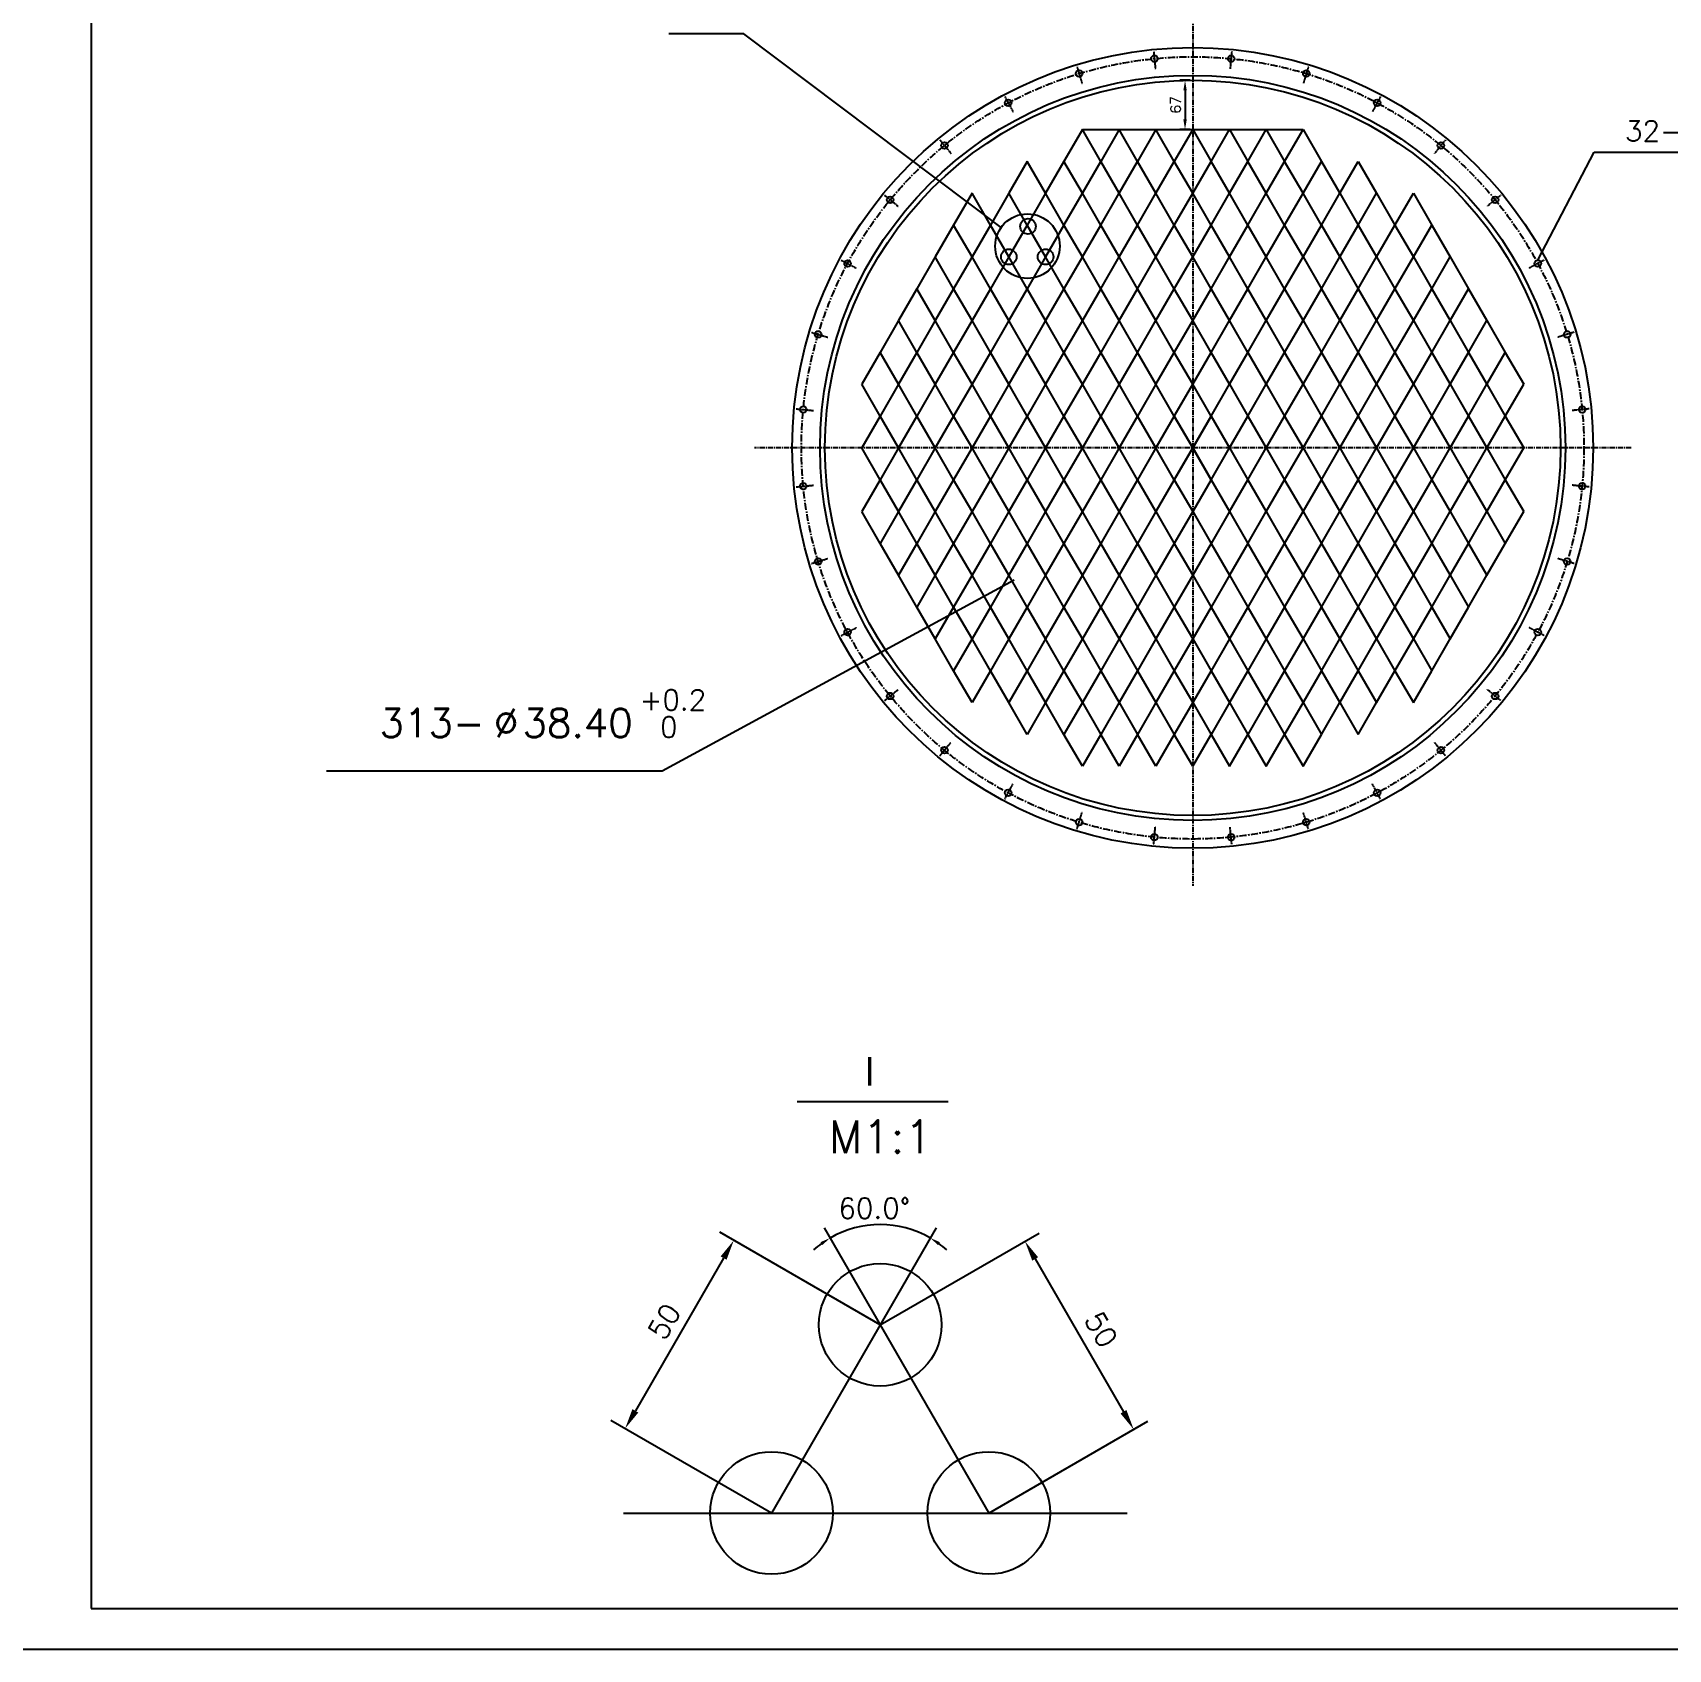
# Model space of a CAD drawing. Header units: millimetres. Extents: x 4178 to 18518, y 3515 to 11925.
# Drawn here: x 10474 to 14477, y 3515 to 7472 of the extents above; entities that cross this region are included whole.
import ezdxf

# ---------------------------------------------------------------- set-up
doc = ezdxf.new("R2010")
doc.units = ezdxf.units.MM
doc.linetypes.add('CENTER', pattern=[2, 1.25, -0.25, 0.25, -0.25])
for name, color, linetype in [('1轮廓实线层', 1, 'Continuous'), ('3中心线层', 3, 'CENTER'), ('6文字层', 2, 'Continuous'), ('7标注层', 4, 'Continuous'), ('8符号标注层', 2, 'Continuous'), ('中心线', 3, 'CENTER'), ('图框层', 1, 'Continuous'), ('粗实线', 1, 'Continuous')]:
    doc.layers.add(name, color=color, linetype=linetype)
doc.styles.add('PC_TEXTSTYLE', font='txt.shx', dxfattribs={"bigfont": 'hzfs.shx'})
doc.styles.get("Standard").update_dxf_attribs({"font": 'txt', "bigfont": 'gbcbig.shx'})

msp = doc.modelspace()

# ---------------------------------------------------------------- linework, layer by layer
for p, q in [((13306.7, 7355.8, 0), (13281.7, 7355.8, 0)), ((13294.2, 7330.8, 0), (13294.2, 7260.3, 0)), ((13042.9, 7235.3, 0), (12997.9, 7157.3, 0)), ((13087.9, 7157.3, 0), (13042.9, 7235.3, 0)), ((13042.9, 7235.3, 0), (13582.9, 7235.3, 0)), ((13132.9, 7235.3, 0), (13087.9, 7157.3, 0)), ((13177.9, 7157.3, 0), (13132.9, 7235.3, 0)), ((13222.9, 7235.3, 0), (13177.9, 7157.3, 0)), ((13267.9, 7157.3, 0), (13222.9, 7235.3, 0)), ((13312.9, 7235.3, 0), (13267.9, 7157.3, 0)), ((13306.7, 7235.3, 0), (13281.7, 7235.3, 0)), ((13312.9, 7235.3, 0), (13357.9, 7157.3, 0)), ((13357.9, 7157.3, 0), (13402.9, 7235.3, 0)), ((13402.9, 7235.3, 0), (13447.9, 7157.3, 0)), ((13447.9, 7157.3, 0), (13492.9, 7235.3, 0)), ((13492.9, 7235.3, 0), (13537.9, 7157.3, 0)), ((13537.9, 7157.3, 0), (13582.9, 7235.3, 0)), ((13582.9, 7235.3, 0), (13627.9, 7157.3, 0)), ((12907.9, 7157.3, 0), (12862.9, 7079.4, 0)), ((12952.9, 7079.4, 0), (12907.9, 7157.3, 0)), ((12997.9, 7157.3, 0), (12952.9, 7079.4, 0)), ((13042.9, 7079.4, 0), (12997.9, 7157.3, 0)), ((13042.9, 7079.4, 0), (13087.9, 7157.3, 0)), ((13132.9, 7079.4, 0), (13087.9, 7157.3, 0)), ((13132.9, 7079.4, 0), (13177.9, 7157.3, 0)), ((13222.9, 7079.4, 0), (13177.9, 7157.3, 0)), ((13222.9, 7079.4, 0), (13267.9, 7157.3, 0)), ((13312.9, 7079.4, 0), (13267.9, 7157.3, 0)), ((13312.9, 7079.4, 0), (13357.9, 7157.3, 0)), ((13402.9, 7079.4, 0), (13357.9, 7157.3, 0)), ((13402.9, 7079.4, 0), (13447.9, 7157.3, 0)), ((13492.9, 7079.4, 0), (13447.9, 7157.3, 0)), ((13492.9, 7079.4, 0), (13537.9, 7157.3, 0)), ((13582.9, 7079.4, 0), (13537.9, 7157.3, 0)), ((13582.9, 7079.4, 0), (13627.9, 7157.3, 0)), ((13627.9, 7157.3, 0), (13672.9, 7079.4, 0)), ((13672.9, 7079.4, 0), (13717.9, 7157.3, 0)), ((13717.9, 7157.3, 0), (13762.9, 7079.4, 0)), ((12772.9, 7079.4, 0), (12727.9, 7001.4, 0)), ((12817.9, 7001.4, 0), (12772.9, 7079.4, 0)), ((12862.9, 7079.4, 0), (12817.9, 7001.4, 0)), ((12907.9, 7001.4, 0), (12862.9, 7079.4, 0)), ((12952.9, 7079.4, 0), (12907.9, 7001.4, 0)), ((12997.9, 7001.4, 0), (12952.9, 7079.4, 0)), ((12997.9, 7001.4, 0), (13042.9, 7079.4, 0)), ((13087.9, 7001.4, 0), (13042.9, 7079.4, 0)), ((13087.9, 7001.4, 0), (13132.9, 7079.4, 0)), ((13177.9, 7001.4, 0), (13132.9, 7079.4, 0)), ((13177.9, 7001.4, 0), (13222.9, 7079.4, 0)), ((13267.9, 7001.4, 0), (13222.9, 7079.4, 0)), ((13267.9, 7001.4, 0), (13312.9, 7079.4, 0)), ((13357.9, 7001.4, 0), (13312.9, 7079.4, 0)), ((13357.9, 7001.4, 0), (13402.9, 7079.4, 0)), ((13447.9, 7001.4, 0), (13402.9, 7079.4, 0)), ((13447.9, 7001.4, 0), (13492.9, 7079.4, 0)), ((13537.9, 7001.4, 0), (13492.9, 7079.4, 0)), ((13537.9, 7001.4, 0), (13582.9, 7079.4, 0)), ((13627.9, 7001.4, 0), (13582.9, 7079.4, 0)), ((13627.9, 7001.4, 0), (13672.9, 7079.4, 0)), ((13672.9, 7079.4, 0), (13717.9, 7001.4, 0)), ((13717.9, 7001.4, 0), (13762.9, 7079.4, 0)), ((13762.9, 7079.4, 0), (13807.9, 7001.4, 0)), ((13807.9, 7001.4, 0), (13852.9, 7079.4, 0)), ((13852.9, 7079.4, 0), (13897.9, 7001.4, 0)), ((12727.9, 7001.4, 0), (12682.9, 6923.5, 0)), ((12772.9, 6923.5, 0), (12727.9, 7001.4, 0)), ((12817.9, 7001.4, 0), (12772.9, 6923.5, 0)), ((12862.9, 6923.5, 0), (12817.9, 7001.4, 0)), ((12907.9, 7001.4, 0), (12862.9, 6923.5, 0)), ((12952.9, 6923.5, 0), (12907.9, 7001.4, 0)), ((12997.9, 7001.4, 0), (12952.9, 6923.5, 0)), ((13042.9, 6923.5, 0), (12997.9, 7001.4, 0)), ((13042.9, 6923.5, 0), (13087.9, 7001.4, 0)), ((13132.9, 6923.5, 0), (13087.9, 7001.4, 0)), ((13132.9, 6923.5, 0), (13177.9, 7001.4, 0)), ((13222.9, 6923.5, 0), (13177.9, 7001.4, 0)), ((13222.9, 6923.5, 0), (13267.9, 7001.4, 0)), ((13312.9, 6923.5, 0), (13267.9, 7001.4, 0)), ((13312.9, 6923.5, 0), (13357.9, 7001.4, 0)), ((13402.9, 6923.5, 0), (13357.9, 7001.4, 0)), ((13402.9, 6923.5, 0), (13447.9, 7001.4, 0)), ((13492.9, 6923.5, 0), (13447.9, 7001.4, 0)), ((13492.9, 6923.5, 0), (13537.9, 7001.4, 0)), ((13582.9, 6923.5, 0), (13537.9, 7001.4, 0)), ((13582.9, 6923.5, 0), (13627.9, 7001.4, 0)), ((13627.9, 7001.4, 0), (13672.9, 6923.5, 0)), ((13672.9, 6923.5, 0), (13717.9, 7001.4, 0)), ((13717.9, 7001.4, 0), (13762.9, 6923.5, 0)), ((13762.9, 6923.5, 0), (13807.9, 7001.4, 0)), ((13807.9, 7001.4, 0), (13852.9, 6923.5, 0)), ((13852.9, 6923.5, 0), (13897.9, 7001.4, 0)), ((13897.9, 7001.4, 0), (13942.9, 6923.5, 0)), ((12682.9, 6923.5, 0), (12637.9, 6845.6, 0)), ((12727.9, 6845.6, 0), (12682.9, 6923.5, 0)), ((12772.9, 6923.5, 0), (12727.9, 6845.6, 0)), ((12817.9, 6845.6, 0), (12772.9, 6923.5, 0)), ((12862.9, 6923.5, 0), (12817.9, 6845.6, 0)), ((12907.9, 6845.6, 0), (12862.9, 6923.5, 0)), ((12952.9, 6923.5, 0), (12907.9, 6845.6, 0)), ((12997.9, 6845.6, 0), (12952.9, 6923.5, 0)), ((13042.9, 6923.5, 0), (12997.9, 6845.6, 0)), ((13087.9, 6845.6, 0), (13042.9, 6923.5, 0)), ((13087.9, 6845.6, 0), (13132.9, 6923.5, 0)), ((13177.9, 6845.6, 0), (13132.9, 6923.5, 0)), ((13177.9, 6845.6, 0), (13222.9, 6923.5, 0)), ((13267.9, 6845.6, 0), (13222.9, 6923.5, 0)), ((13267.9, 6845.6, 0), (13312.9, 6923.5, 0)), ((13357.9, 6845.6, 0), (13312.9, 6923.5, 0)), ((13357.9, 6845.6, 0), (13402.9, 6923.5, 0)), ((13447.9, 6845.6, 0), (13402.9, 6923.5, 0)), ((13447.9, 6845.6, 0), (13492.9, 6923.5, 0)), ((13537.9, 6845.6, 0), (13492.9, 6923.5, 0)), ((13537.9, 6845.6, 0), (13582.9, 6923.5, 0)), ((13582.9, 6923.5, 0), (13627.9, 6845.6, 0)), ((13627.9, 6845.6, 0), (13672.9, 6923.5, 0)), ((13672.9, 6923.5, 0), (13717.9, 6845.6, 0)), ((13717.9, 6845.6, 0), (13762.9, 6923.5, 0)), ((13762.9, 6923.5, 0), (13807.9, 6845.6, 0)), ((13807.9, 6845.6, 0), (13852.9, 6923.5, 0)), ((13852.9, 6923.5, 0), (13897.9, 6845.6, 0)), ((13897.9, 6845.6, 0), (13942.9, 6923.5, 0)), ((13942.9, 6923.5, 0), (13987.9, 6845.6, 0)), ((12637.9, 6845.6, 0), (12592.9, 6767.6, 0)), ((12682.9, 6767.6, 0), (12637.9, 6845.6, 0)), ((12727.9, 6845.6, 0), (12682.9, 6767.6, 0)), ((12772.9, 6767.6, 0), (12727.9, 6845.6, 0)), ((12817.9, 6845.6, 0), (12772.9, 6767.6, 0)), ((12862.9, 6767.6, 0), (12817.9, 6845.6, 0)), ((12907.9, 6845.6, 0), (12862.9, 6767.6, 0)), ((12952.9, 6767.6, 0), (12907.9, 6845.6, 0)), ((12997.9, 6845.6, 0), (12952.9, 6767.6, 0)), ((13042.9, 6767.6, 0), (12997.9, 6845.6, 0)), ((13087.9, 6845.6, 0), (13042.9, 6767.6, 0)), ((13132.9, 6767.6, 0), (13087.9, 6845.6, 0)), ((13132.9, 6767.6, 0), (13177.9, 6845.6, 0)), ((13222.9, 6767.6, 0), (13177.9, 6845.6, 0)), ((13222.9, 6767.6, 0), (13267.9, 6845.6, 0)), ((13312.9, 6767.6, 0), (13267.9, 6845.6, 0)), ((13312.9, 6767.6, 0), (13357.9, 6845.6, 0)), ((13402.9, 6767.6, 0), (13357.9, 6845.6, 0)), ((13402.9, 6767.6, 0), (13447.9, 6845.6, 0)), ((13492.9, 6767.6, 0), (13447.9, 6845.6, 0)), ((13492.9, 6767.6, 0), (13537.9, 6845.6, 0)), ((13537.9, 6845.6, 0), (13582.9, 6767.6, 0)), ((13582.9, 6767.6, 0), (13627.9, 6845.6, 0)), ((13627.9, 6845.6, 0), (13672.9, 6767.6, 0)), ((13672.9, 6767.6, 0), (13717.9, 6845.6, 0)), ((13717.9, 6845.6, 0), (13762.9, 6767.6, 0)), ((13762.9, 6767.6, 0), (13807.9, 6845.6, 0)), ((13807.9, 6845.6, 0), (13852.9, 6767.6, 0)), ((13852.9, 6767.6, 0), (13897.9, 6845.6, 0)), ((13897.9, 6845.6, 0), (13942.9, 6767.6, 0)), ((13942.9, 6767.6, 0), (13987.9, 6845.6, 0)), ((13987.9, 6845.6, 0), (14032.9, 6767.6, 0)), ((12592.9, 6767.6, 0), (12547.9, 6689.7, 0)), ((12637.9, 6689.7, 0), (12592.9, 6767.6, 0)), ((12682.9, 6767.6, 0), (12637.9, 6689.7, 0)), ((12727.9, 6689.7, 0), (12682.9, 6767.6, 0)), ((12772.9, 6767.6, 0), (12727.9, 6689.7, 0)), ((12817.9, 6689.7, 0), (12772.9, 6767.6, 0)), ((12862.9, 6767.6, 0), (12817.9, 6689.7, 0)), ((12907.9, 6689.7, 0), (12862.9, 6767.6, 0)), ((12952.9, 6767.6, 0), (12907.9, 6689.7, 0)), ((12997.9, 6689.7, 0), (12952.9, 6767.6, 0)), ((13042.9, 6767.6, 0), (12997.9, 6689.7, 0)), ((13087.9, 6689.7, 0), (13042.9, 6767.6, 0)), ((13132.9, 6767.6, 0), (13087.9, 6689.7, 0)), ((13177.9, 6689.7, 0), (13132.9, 6767.6, 0)), ((13177.9, 6689.7, 0), (13222.9, 6767.6, 0)), ((13267.9, 6689.7, 0), (13222.9, 6767.6, 0)), ((13267.9, 6689.7, 0), (13312.9, 6767.6, 0)), ((13357.9, 6689.7, 0), (13312.9, 6767.6, 0)), ((13357.9, 6689.7, 0), (13402.9, 6767.6, 0)), ((13447.9, 6689.7, 0), (13402.9, 6767.6, 0)), ((13447.9, 6689.7, 0), (13492.9, 6767.6, 0)), ((13492.9, 6767.6, 0), (13537.9, 6689.7, 0)), ((13537.9, 6689.7, 0), (13582.9, 6767.6, 0)), ((13582.9, 6767.6, 0), (13627.9, 6689.7, 0)), ((13627.9, 6689.7, 0), (13672.9, 6767.6, 0)), ((13672.9, 6767.6, 0), (13717.9, 6689.7, 0)), ((13717.9, 6689.7, 0), (13762.9, 6767.6, 0)), ((13762.9, 6767.6, 0), (13807.9, 6689.7, 0)), ((13807.9, 6689.7, 0), (13852.9, 6767.6, 0)), ((13852.9, 6767.6, 0), (13897.9, 6689.7, 0)), ((13897.9, 6689.7, 0), (13942.9, 6767.6, 0)), ((13942.9, 6767.6, 0), (13987.9, 6689.7, 0)), ((13987.9, 6689.7, 0), (14032.9, 6767.6, 0)), ((14032.9, 6767.6, 0), (14077.9, 6689.7, 0)), ((12547.9, 6689.7, 0), (12502.9, 6611.7, 0)), ((12592.9, 6611.7, 0), (12547.9, 6689.7, 0)), ((12637.9, 6689.7, 0), (12592.9, 6611.7, 0)), ((12682.9, 6611.7, 0), (12637.9, 6689.7, 0)), ((12727.9, 6689.7, 0), (12682.9, 6611.7, 0)), ((12772.9, 6611.7, 0), (12727.9, 6689.7, 0)), ((12817.9, 6689.7, 0), (12772.9, 6611.7, 0)), ((12862.9, 6611.7, 0), (12817.9, 6689.7, 0)), ((12907.9, 6689.7, 0), (12862.9, 6611.7, 0)), ((12952.9, 6611.7, 0), (12907.9, 6689.7, 0)), ((12997.9, 6689.7, 0), (12952.9, 6611.7, 0)), ((13042.9, 6611.7, 0), (12997.9, 6689.7, 0)), ((13087.9, 6689.7, 0), (13042.9, 6611.7, 0)), ((13132.9, 6611.7, 0), (13087.9, 6689.7, 0)), ((13177.9, 6689.7, 0), (13132.9, 6611.7, 0)), ((13222.9, 6611.7, 0), (13177.9, 6689.7, 0)), ((13222.9, 6611.7, 0), (13267.9, 6689.7, 0)), ((13312.9, 6611.7, 0), (13267.9, 6689.7, 0)), ((13312.9, 6611.7, 0), (13357.9, 6689.7, 0)), ((13402.9, 6611.7, 0), (13357.9, 6689.7, 0)), ((13402.9, 6611.7, 0), (13447.9, 6689.7, 0)), ((13447.9, 6689.7, 0), (13492.9, 6611.7, 0)), ((13492.9, 6611.7, 0), (13537.9, 6689.7, 0)), ((13537.9, 6689.7, 0), (13582.9, 6611.7, 0)), ((13582.9, 6611.7, 0), (13627.9, 6689.7, 0)), ((13627.9, 6689.7, 0), (13672.9, 6611.7, 0)), ((13672.9, 6611.7, 0), (13717.9, 6689.7, 0)), ((13717.9, 6689.7, 0), (13762.9, 6611.7, 0)), ((13762.9, 6611.7, 0), (13807.9, 6689.7, 0)), ((13807.9, 6689.7, 0), (13852.9, 6611.7, 0)), ((13852.9, 6611.7, 0), (13897.9, 6689.7, 0)), ((13897.9, 6689.7, 0), (13942.9, 6611.7, 0)), ((13942.9, 6611.7, 0), (13987.9, 6689.7, 0)), ((13987.9, 6689.7, 0), (14032.9, 6611.7, 0)), ((14032.9, 6611.7, 0), (14077.9, 6689.7, 0)), ((14077.9, 6689.7, 0), (14122.9, 6611.7, 0)), ((12547.9, 6533.8, 0), (12502.9, 6611.7, 0)), ((12592.9, 6611.7, 0), (12547.9, 6533.8, 0)), ((12637.9, 6533.8, 0), (12592.9, 6611.7, 0)), ((12682.9, 6611.7, 0), (12637.9, 6533.8, 0)), ((12727.9, 6533.8, 0), (12682.9, 6611.7, 0)), ((12772.9, 6611.7, 0), (12727.9, 6533.8, 0)), ((12817.9, 6533.8, 0), (12772.9, 6611.7, 0)), ((12862.9, 6611.7, 0), (12817.9, 6533.8, 0)), ((12907.9, 6533.8, 0), (12862.9, 6611.7, 0)), ((12952.9, 6611.7, 0), (12907.9, 6533.8, 0)), ((12997.9, 6533.8, 0), (12952.9, 6611.7, 0)), ((13042.9, 6611.7, 0), (12997.9, 6533.8, 0)), ((13087.9, 6533.8, 0), (13042.9, 6611.7, 0)), ((13132.9, 6611.7, 0), (13087.9, 6533.8, 0)), ((13177.9, 6533.8, 0), (13132.9, 6611.7, 0)), ((13222.9, 6611.7, 0), (13177.9, 6533.8, 0)), ((13267.9, 6533.8, 0), (13222.9, 6611.7, 0)), ((13267.9, 6533.8, 0), (13312.9, 6611.7, 0)), ((13357.9, 6533.8, 0), (13312.9, 6611.7, 0)), ((13357.9, 6533.8, 0), (13402.9, 6611.7, 0)), ((13402.9, 6611.7, 0), (13447.9, 6533.8, 0)), ((13447.9, 6533.8, 0), (13492.9, 6611.7, 0)), ((13492.9, 6611.7, 0), (13537.9, 6533.8, 0)), ((13537.9, 6533.8, 0), (13582.9, 6611.7, 0)), ((13582.9, 6611.7, 0), (13627.9, 6533.8, 0)), ((13627.9, 6533.8, 0), (13672.9, 6611.7, 0)), ((13672.9, 6611.7, 0), (13717.9, 6533.8, 0)), ((13717.9, 6533.8, 0), (13762.9, 6611.7, 0)), ((13762.9, 6611.7, 0), (13807.9, 6533.8, 0)), ((13807.9, 6533.8, 0), (13852.9, 6611.7, 0)), ((13852.9, 6611.7, 0), (13897.9, 6533.8, 0)), ((13897.9, 6533.8, 0), (13942.9, 6611.7, 0)), ((13942.9, 6611.7, 0), (13987.9, 6533.8, 0)), ((13987.9, 6533.8, 0), (14032.9, 6611.7, 0)), ((14032.9, 6611.7, 0), (14077.9, 6533.8, 0)), ((14077.9, 6533.8, 0), (14122.9, 6611.7, 0)), ((12547.9, 6533.8, 0), (12502.9, 6455.8, 0)), ((12592.9, 6455.8, 0), (12547.9, 6533.8, 0)), ((12637.9, 6533.8, 0), (12592.9, 6455.8, 0)), ((12682.9, 6455.8, 0), (12637.9, 6533.8, 0)), ((12727.9, 6533.8, 0), (12682.9, 6455.8, 0)), ((12772.9, 6455.8, 0), (12727.9, 6533.8, 0)), ((12817.9, 6533.8, 0), (12772.9, 6455.8, 0)), ((12862.9, 6455.8, 0), (12817.9, 6533.8, 0)), ((12907.9, 6533.8, 0), (12862.9, 6455.8, 0)), ((12952.9, 6455.8, 0), (12907.9, 6533.8, 0)), ((12997.9, 6533.8, 0), (12952.9, 6455.8, 0)), ((13042.9, 6455.8, 0), (12997.9, 6533.8, 0)), ((13087.9, 6533.8, 0), (13042.9, 6455.8, 0)), ((13132.9, 6455.8, 0), (13087.9, 6533.8, 0)), ((13177.9, 6533.8, 0), (13132.9, 6455.8, 0)), ((13222.9, 6455.8, 0), (13177.9, 6533.8, 0)), ((13267.9, 6533.8, 0), (13222.9, 6455.8, 0)), ((13312.9, 6455.8, 0), (13267.9, 6533.8, 0)), ((13267.9, 6533.8, 0), (13312.9, 6455.8, 0)), ((13312.9, 6455.8, 0), (13267.9, 6533.8, 0)), ((13312.9, 6455.8, 0), (13357.9, 6533.8, 0)), ((13357.9, 6533.8, 0), (13312.9, 6455.8, 0)), ((13312.9, 6455.8, 0), (13357.9, 6533.8, 0)), ((13357.9, 6533.8, 0), (13402.9, 6455.8, 0)), ((13402.9, 6455.8, 0), (13447.9, 6533.8, 0)), ((13447.9, 6533.8, 0), (13492.9, 6455.8, 0)), ((13492.9, 6455.8, 0), (13537.9, 6533.8, 0)), ((13537.9, 6533.8, 0), (13582.9, 6455.8, 0)), ((13582.9, 6455.8, 0), (13627.9, 6533.8, 0)), ((13627.9, 6533.8, 0), (13672.9, 6455.8, 0)), ((13672.9, 6455.8, 0), (13717.9, 6533.8, 0)), ((13717.9, 6533.8, 0), (13762.9, 6455.8, 0)), ((13762.9, 6455.8, 0), (13807.9, 6533.8, 0)), ((13807.9, 6533.8, 0), (13852.9, 6455.8, 0)), ((13852.9, 6455.8, 0), (13897.9, 6533.8, 0)), ((13897.9, 6533.8, 0), (13942.9, 6455.8, 0)), ((13942.9, 6455.8, 0), (13987.9, 6533.8, 0)), ((13987.9, 6533.8, 0), (14032.9, 6455.8, 0)), ((14032.9, 6455.8, 0), (14077.9, 6533.8, 0)), ((14077.9, 6533.8, 0), (14122.9, 6455.8, 0)), ((12547.9, 6377.9, 0), (12502.9, 6455.8, 0)), ((12592.9, 6455.8, 0), (12547.9, 6377.9, 0)), ((12637.9, 6377.9, 0), (12592.9, 6455.8, 0)), ((12682.9, 6455.8, 0), (12637.9, 6377.9, 0)), ((12727.9, 6377.9, 0), (12682.9, 6455.8, 0)), ((12772.9, 6455.8, 0), (12727.9, 6377.9, 0)), ((12817.9, 6377.9, 0), (12772.9, 6455.8, 0)), ((12862.9, 6455.8, 0), (12817.9, 6377.9, 0)), ((12907.9, 6377.9, 0), (12862.9, 6455.8, 0)), ((12952.9, 6455.8, 0), (12907.9, 6377.9, 0)), ((12997.9, 6377.9, 0), (12952.9, 6455.8, 0)), ((13042.9, 6455.8, 0), (12997.9, 6377.9, 0)), ((13087.9, 6377.9, 0), (13042.9, 6455.8, 0)), ((13132.9, 6455.8, 0), (13087.9, 6377.9, 0)), ((13177.9, 6377.9, 0), (13132.9, 6455.8, 0)), ((13222.9, 6455.8, 0), (13177.9, 6377.9, 0)), ((13267.9, 6377.9, 0), (13222.9, 6455.8, 0)), ((13312.9, 6455.8, 0), (13267.9, 6377.9, 0)), ((13267.9, 6377.9, 0), (13312.9, 6455.8, 0)), ((13312.9, 6455.8, 0), (13267.9, 6377.9, 0)), ((13312.9, 6455.8, 0), (13357.9, 6377.9, 0)), ((13357.9, 6377.9, 0), (13312.9, 6455.8, 0)), ((13312.9, 6455.8, 0), (13357.9, 6377.9, 0)), ((13357.9, 6377.9, 0), (13402.9, 6455.8, 0)), ((13402.9, 6455.8, 0), (13447.9, 6377.9, 0)), ((13447.9, 6377.9, 0), (13492.9, 6455.8, 0)), ((13492.9, 6455.8, 0), (13537.9, 6377.9, 0)), ((13537.9, 6377.9, 0), (13582.9, 6455.8, 0)), ((13582.9, 6455.8, 0), (13627.9, 6377.9, 0)), ((13627.9, 6377.9, 0), (13672.9, 6455.8, 0)), ((13672.9, 6455.8, 0), (13717.9, 6377.9, 0)), ((13717.9, 6377.9, 0), (13762.9, 6455.8, 0)), ((13762.9, 6455.8, 0), (13807.9, 6377.9, 0)), ((13807.9, 6377.9, 0), (13852.9, 6455.8, 0)), ((13852.9, 6455.8, 0), (13897.9, 6377.9, 0)), ((13897.9, 6377.9, 0), (13942.9, 6455.8, 0)), ((13942.9, 6455.8, 0), (13987.9, 6377.9, 0)), ((13987.9, 6377.9, 0), (14032.9, 6455.8, 0)), ((14032.9, 6455.8, 0), (14077.9, 6377.9, 0)), ((14077.9, 6377.9, 0), (14122.9, 6455.8, 0)), ((12547.9, 6377.9, 0), (12502.9, 6300, 0)), ((12592.9, 6300, 0), (12547.9, 6377.9, 0)), ((12637.9, 6377.9, 0), (12592.9, 6300, 0)), ((12682.9, 6300, 0), (12637.9, 6377.9, 0)), ((12727.9, 6377.9, 0), (12682.9, 6300, 0)), ((12772.9, 6300, 0), (12727.9, 6377.9, 0)), ((12817.9, 6377.9, 0), (12772.9, 6300, 0)), ((12862.9, 6300, 0), (12817.9, 6377.9, 0)), ((12907.9, 6377.9, 0), (12862.9, 6300, 0)), ((12952.9, 6300, 0), (12907.9, 6377.9, 0)), ((12997.9, 6377.9, 0), (12952.9, 6300, 0)), ((13042.9, 6300, 0), (12997.9, 6377.9, 0)), ((13087.9, 6377.9, 0), (13042.9, 6300, 0)), ((13132.9, 6300, 0), (13087.9, 6377.9, 0)), ((13177.9, 6377.9, 0), (13132.9, 6300, 0)), ((13222.9, 6300, 0), (13177.9, 6377.9, 0)), ((13267.9, 6377.9, 0), (13222.9, 6300, 0)), ((13267.9, 6377.9, 0), (13312.9, 6300, 0)), ((13357.9, 6377.9, 0), (13312.9, 6300, 0)), ((13357.9, 6377.9, 0), (13402.9, 6300, 0)), ((13402.9, 6300, 0), (13447.9, 6377.9, 0)), ((13447.9, 6377.9, 0), (13492.9, 6300, 0)), ((13492.9, 6300, 0), (13537.9, 6377.9, 0)), ((13537.9, 6377.9, 0), (13582.9, 6300, 0)), ((13582.9, 6300, 0), (13627.9, 6377.9, 0)), ((13627.9, 6377.9, 0), (13672.9, 6300, 0)), ((13672.9, 6300, 0), (13717.9, 6377.9, 0)), ((13717.9, 6377.9, 0), (13762.9, 6300, 0)), ((13762.9, 6300, 0), (13807.9, 6377.9, 0)), ((13807.9, 6377.9, 0), (13852.9, 6300, 0)), ((13852.9, 6300, 0), (13897.9, 6377.9, 0)), ((13897.9, 6377.9, 0), (13942.9, 6300, 0)), ((13942.9, 6300, 0), (13987.9, 6377.9, 0)), ((13987.9, 6377.9, 0), (14032.9, 6300, 0)), ((14032.9, 6300, 0), (14077.9, 6377.9, 0)), ((14077.9, 6377.9, 0), (14122.9, 6300, 0)), ((12547.9, 6222, 0), (12502.9, 6300, 0)), ((12592.9, 6300, 0), (12547.9, 6222, 0)), ((12637.9, 6222, 0), (12592.9, 6300, 0)), ((12682.9, 6300, 0), (12637.9, 6222, 0)), ((12727.9, 6222, 0), (12682.9, 6300, 0)), ((12772.9, 6300, 0), (12727.9, 6222, 0)), ((12817.9, 6222, 0), (12772.9, 6300, 0)), ((12862.9, 6300, 0), (12817.9, 6222, 0)), ((12907.9, 6222, 0), (12862.9, 6300, 0)), ((12952.9, 6300, 0), (12907.9, 6222, 0)), ((12997.9, 6222, 0), (12952.9, 6300, 0)), ((13042.9, 6300, 0), (12997.9, 6222, 0)), ((13087.9, 6222, 0), (13042.9, 6300, 0)), ((13132.9, 6300, 0), (13087.9, 6222, 0)), ((13177.9, 6222, 0), (13132.9, 6300, 0)), ((13222.9, 6300, 0), (13177.9, 6222, 0)), ((13222.9, 6300, 0), (13267.9, 6222, 0)), ((13312.9, 6300, 0), (13267.9, 6222, 0)), ((13312.9, 6300, 0), (13357.9, 6222, 0)), ((13402.9, 6300, 0), (13357.9, 6222, 0)), ((13402.9, 6300, 0), (13447.9, 6222, 0)), ((13447.9, 6222, 0), (13492.9, 6300, 0)), ((13492.9, 6300, 0), (13537.9, 6222, 0)), ((13537.9, 6222, 0), (13582.9, 6300, 0)), ((13582.9, 6300, 0), (13627.9, 6222, 0)), ((13627.9, 6222, 0), (13672.9, 6300, 0)), ((13672.9, 6300, 0), (13717.9, 6222, 0)), ((13717.9, 6222, 0), (13762.9, 6300, 0)), ((13762.9, 6300, 0), (13807.9, 6222, 0)), ((13807.9, 6222, 0), (13852.9, 6300, 0)), ((13852.9, 6300, 0), (13897.9, 6222, 0)), ((13897.9, 6222, 0), (13942.9, 6300, 0)), ((13942.9, 6300, 0), (13987.9, 6222, 0)), ((13987.9, 6222, 0), (14032.9, 6300, 0)), ((14032.9, 6300, 0), (14077.9, 6222, 0)), ((14077.9, 6222, 0), (14122.9, 6300, 0)), ((12592.9, 6144.1, 0), (12547.9, 6222, 0)), ((12637.9, 6222, 0), (12592.9, 6144.1, 0)), ((12682.9, 6144.1, 0), (12637.9, 6222, 0)), ((12727.9, 6222, 0), (12682.9, 6144.1, 0)), ((12772.9, 6144.1, 0), (12727.9, 6222, 0)), ((12817.9, 6222, 0), (12772.9, 6144.1, 0)), ((12862.9, 6144.1, 0), (12817.9, 6222, 0)), ((12907.9, 6222, 0), (12862.9, 6144.1, 0)), ((12952.9, 6144.1, 0), (12907.9, 6222, 0)), ((12997.9, 6222, 0), (12952.9, 6144.1, 0)), ((13042.9, 6144.1, 0), (12997.9, 6222, 0)), ((13087.9, 6222, 0), (13042.9, 6144.1, 0)), ((13132.9, 6144.1, 0), (13087.9, 6222, 0)), ((13177.9, 6222, 0), (13132.9, 6144.1, 0)), ((13177.9, 6222, 0), (13222.9, 6144.1, 0)), ((13267.9, 6222, 0), (13222.9, 6144.1, 0)), ((13267.9, 6222, 0), (13312.9, 6144.1, 0)), ((13357.9, 6222, 0), (13312.9, 6144.1, 0)), ((13357.9, 6222, 0), (13402.9, 6144.1, 0)), ((13447.9, 6222, 0), (13402.9, 6144.1, 0)), ((13447.9, 6222, 0), (13492.9, 6144.1, 0)), ((13492.9, 6144.1, 0), (13537.9, 6222, 0)), ((13537.9, 6222, 0), (13582.9, 6144.1, 0)), ((13582.9, 6144.1, 0), (13627.9, 6222, 0)), ((13627.9, 6222, 0), (13672.9, 6144.1, 0)), ((13672.9, 6144.1, 0), (13717.9, 6222, 0)), ((13717.9, 6222, 0), (13762.9, 6144.1, 0)), ((13762.9, 6144.1, 0), (13807.9, 6222, 0)), ((13807.9, 6222, 0), (13852.9, 6144.1, 0)), ((13852.9, 6144.1, 0), (13897.9, 6222, 0)), ((13897.9, 6222, 0), (13942.9, 6144.1, 0)), ((13942.9, 6144.1, 0), (13987.9, 6222, 0)), ((13987.9, 6222, 0), (14032.9, 6144.1, 0)), ((14032.9, 6144.1, 0), (14077.9, 6222, 0)), ((12637.9, 6066.1, 0), (12592.9, 6144.1, 0)), ((12682.9, 6144.1, 0), (12637.9, 6066.1, 0)), ((12727.9, 6066.1, 0), (12682.9, 6144.1, 0)), ((12772.9, 6144.1, 0), (12727.9, 6066.1, 0)), ((12817.9, 6066.1, 0), (12772.9, 6144.1, 0)), ((12862.9, 6144.1, 0), (12817.9, 6066.1, 0)), ((12907.9, 6066.1, 0), (12862.9, 6144.1, 0)), ((12952.9, 6144.1, 0), (12907.9, 6066.1, 0)), ((12997.9, 6066.1, 0), (12952.9, 6144.1, 0)), ((13042.9, 6144.1, 0), (12997.9, 6066.1, 0)), ((13087.9, 6066.1, 0), (13042.9, 6144.1, 0)), ((13132.9, 6144.1, 0), (13087.9, 6066.1, 0)), ((13132.9, 6144.1, 0), (13177.9, 6066.1, 0)), ((13222.9, 6144.1, 0), (13177.9, 6066.1, 0)), ((13222.9, 6144.1, 0), (13267.9, 6066.1, 0)), ((13312.9, 6144.1, 0), (13267.9, 6066.1, 0)), ((13312.9, 6144.1, 0), (13357.9, 6066.1, 0)), ((13402.9, 6144.1, 0), (13357.9, 6066.1, 0)), ((13402.9, 6144.1, 0), (13447.9, 6066.1, 0)), ((13492.9, 6144.1, 0), (13447.9, 6066.1, 0)), ((13492.9, 6144.1, 0), (13537.9, 6066.1, 0)), ((13537.9, 6066.1, 0), (13582.9, 6144.1, 0)), ((13582.9, 6144.1, 0), (13627.9, 6066.1, 0)), ((13627.9, 6066.1, 0), (13672.9, 6144.1, 0)), ((13672.9, 6144.1, 0), (13717.9, 6066.1, 0)), ((13717.9, 6066.1, 0), (13762.9, 6144.1, 0)), ((13762.9, 6144.1, 0), (13807.9, 6066.1, 0)), ((13807.9, 6066.1, 0), (13852.9, 6144.1, 0)), ((13852.9, 6144.1, 0), (13897.9, 6066.1, 0)), ((13897.9, 6066.1, 0), (13942.9, 6144.1, 0)), ((13942.9, 6144.1, 0), (13987.9, 6066.1, 0)), ((13987.9, 6066.1, 0), (14032.9, 6144.1, 0)), ((12682.9, 5988.2, 0), (12637.9, 6066.1, 0)), ((12727.9, 6066.1, 0), (12682.9, 5988.2, 0)), ((12772.9, 5988.2, 0), (12727.9, 6066.1, 0)), ((12817.9, 6066.1, 0), (12772.9, 5988.2, 0)), ((12862.9, 5988.2, 0), (12817.9, 6066.1, 0)), ((12907.9, 6066.1, 0), (12862.9, 5988.2, 0)), ((12952.9, 5988.2, 0), (12907.9, 6066.1, 0)), ((12997.9, 6066.1, 0), (12952.9, 5988.2, 0)), ((13042.9, 5988.2, 0), (12997.9, 6066.1, 0)), ((13087.9, 6066.1, 0), (13042.9, 5988.2, 0)), ((13087.9, 6066.1, 0), (13132.9, 5988.2, 0)), ((13177.9, 6066.1, 0), (13132.9, 5988.2, 0)), ((13177.9, 6066.1, 0), (13222.9, 5988.2, 0)), ((13267.9, 6066.1, 0), (13222.9, 5988.2, 0)), ((13267.9, 6066.1, 0), (13312.9, 5988.2, 0)), ((13357.9, 6066.1, 0), (13312.9, 5988.2, 0)), ((13357.9, 6066.1, 0), (13402.9, 5988.2, 0)), ((13447.9, 6066.1, 0), (13402.9, 5988.2, 0)), ((13447.9, 6066.1, 0), (13492.9, 5988.2, 0)), ((13537.9, 6066.1, 0), (13492.9, 5988.2, 0)), ((13537.9, 6066.1, 0), (13582.9, 5988.2, 0)), ((13582.9, 5988.2, 0), (13627.9, 6066.1, 0)), ((13627.9, 6066.1, 0), (13672.9, 5988.2, 0)), ((13672.9, 5988.2, 0), (13717.9, 6066.1, 0)), ((13717.9, 6066.1, 0), (13762.9, 5988.2, 0)), ((13762.9, 5988.2, 0), (13807.9, 6066.1, 0)), ((13807.9, 6066.1, 0), (13852.9, 5988.2, 0)), ((13852.9, 5988.2, 0), (13897.9, 6066.1, 0)), ((13897.9, 6066.1, 0), (13942.9, 5988.2, 0)), ((13942.9, 5988.2, 0), (13987.9, 6066.1, 0)), ((12727.9, 5910.3, 0), (12682.9, 5988.2, 0)), ((12772.9, 5988.2, 0), (12727.9, 5910.3, 0)), ((12817.9, 5910.3, 0), (12772.9, 5988.2, 0)), ((12862.9, 5988.2, 0), (12817.9, 5910.3, 0)), ((12907.9, 5910.3, 0), (12862.9, 5988.2, 0)), ((12952.9, 5988.2, 0), (12907.9, 5910.3, 0)), ((12997.9, 5910.3, 0), (12952.9, 5988.2, 0)), ((13042.9, 5988.2, 0), (12997.9, 5910.3, 0)), ((13042.9, 5988.2, 0), (13087.9, 5910.3, 0)), ((13132.9, 5988.2, 0), (13087.9, 5910.3, 0)), ((13132.9, 5988.2, 0), (13177.9, 5910.3, 0)), ((13222.9, 5988.2, 0), (13177.9, 5910.3, 0)), ((13222.9, 5988.2, 0), (13267.9, 5910.3, 0)), ((13312.9, 5988.2, 0), (13267.9, 5910.3, 0)), ((13312.9, 5988.2, 0), (13357.9, 5910.3, 0)), ((13402.9, 5988.2, 0), (13357.9, 5910.3, 0)), ((13402.9, 5988.2, 0), (13447.9, 5910.3, 0)), ((13492.9, 5988.2, 0), (13447.9, 5910.3, 0)), ((13492.9, 5988.2, 0), (13537.9, 5910.3, 0)), ((13582.9, 5988.2, 0), (13537.9, 5910.3, 0)), ((13582.9, 5988.2, 0), (13627.9, 5910.3, 0)), ((13627.9, 5910.3, 0), (13672.9, 5988.2, 0)), ((13672.9, 5988.2, 0), (13717.9, 5910.3, 0)), ((13717.9, 5910.3, 0), (13762.9, 5988.2, 0)), ((13762.9, 5988.2, 0), (13807.9, 5910.3, 0)), ((13807.9, 5910.3, 0), (13852.9, 5988.2, 0)), ((13852.9, 5988.2, 0), (13897.9, 5910.3, 0)), ((13897.9, 5910.3, 0), (13942.9, 5988.2, 0)), ((12772.9, 5832.3, 0), (12727.9, 5910.3, 0)), ((12817.9, 5910.3, 0), (12772.9, 5832.3, 0)), ((12862.9, 5832.3, 0), (12817.9, 5910.3, 0)), ((12907.9, 5910.3, 0), (12862.9, 5832.3, 0)), ((12952.9, 5832.3, 0), (12907.9, 5910.3, 0)), ((12997.9, 5910.3, 0), (12952.9, 5832.3, 0)), ((12997.9, 5910.3, 0), (13042.9, 5832.3, 0)), ((13087.9, 5910.3, 0), (13042.9, 5832.3, 0)), ((13087.9, 5910.3, 0), (13132.9, 5832.3, 0)), ((13177.9, 5910.3, 0), (13132.9, 5832.3, 0)), ((13177.9, 5910.3, 0), (13222.9, 5832.3, 0)), ((13267.9, 5910.3, 0), (13222.9, 5832.3, 0)), ((13267.9, 5910.3, 0), (13312.9, 5832.3, 0)), ((13357.9, 5910.3, 0), (13312.9, 5832.3, 0)), ((13357.9, 5910.3, 0), (13402.9, 5832.3, 0)), ((13447.9, 5910.3, 0), (13402.9, 5832.3, 0)), ((13447.9, 5910.3, 0), (13492.9, 5832.3, 0)), ((13537.9, 5910.3, 0), (13492.9, 5832.3, 0)), ((13537.9, 5910.3, 0), (13582.9, 5832.3, 0)), ((13627.9, 5910.3, 0), (13582.9, 5832.3, 0)), ((13627.9, 5910.3, 0), (13672.9, 5832.3, 0)), ((13672.9, 5832.3, 0), (13717.9, 5910.3, 0)), ((13717.9, 5910.3, 0), (13762.9, 5832.3, 0)), ((13762.9, 5832.3, 0), (13807.9, 5910.3, 0)), ((13807.9, 5910.3, 0), (13852.9, 5832.3, 0)), ((13852.9, 5832.3, 0), (13897.9, 5910.3, 0)), ((12907.9, 5754.4, 0), (12862.9, 5832.3, 0)), ((12952.9, 5832.3, 0), (12907.9, 5754.4, 0)), ((12997.9, 5754.4, 0), (12952.9, 5832.3, 0)), ((13042.9, 5832.3, 0), (12997.9, 5754.4, 0)), ((13042.9, 5832.3, 0), (13087.9, 5754.4, 0)), ((13132.9, 5832.3, 0), (13087.9, 5754.4, 0)), ((13132.9, 5832.3, 0), (13177.9, 5754.4, 0)), ((13222.9, 5832.3, 0), (13177.9, 5754.4, 0)), ((13222.9, 5832.3, 0), (13267.9, 5754.4, 0)), ((13312.9, 5832.3, 0), (13267.9, 5754.4, 0)), ((13312.9, 5832.3, 0), (13357.9, 5754.4, 0)), ((13402.9, 5832.3, 0), (13357.9, 5754.4, 0)), ((13402.9, 5832.3, 0), (13447.9, 5754.4, 0)), ((13492.9, 5832.3, 0), (13447.9, 5754.4, 0)), ((13492.9, 5832.3, 0), (13537.9, 5754.4, 0)), ((13582.9, 5832.3, 0), (13537.9, 5754.4, 0)), ((13582.9, 5832.3, 0), (13627.9, 5754.4, 0)), ((13627.9, 5754.4, 0), (13672.9, 5832.3, 0)), ((13672.9, 5832.3, 0), (13717.9, 5754.4, 0)), ((13717.9, 5754.4, 0), (13762.9, 5832.3, 0)), ((13042.9, 5676.4, 0), (12997.9, 5754.4, 0)), ((13087.9, 5754.4, 0), (13042.9, 5676.4, 0)), ((13132.9, 5676.4, 0), (13087.9, 5754.4, 0)), ((13177.9, 5754.4, 0), (13132.9, 5676.4, 0)), ((13222.9, 5676.4, 0), (13177.9, 5754.4, 0)), ((13267.9, 5754.4, 0), (13222.9, 5676.4, 0)), ((13312.9, 5676.4, 0), (13267.9, 5754.4, 0)), ((13312.9, 5676.4, 0), (13357.9, 5754.4, 0)), ((13357.9, 5754.4, 0), (13402.9, 5676.4, 0)), ((13402.9, 5676.4, 0), (13447.9, 5754.4, 0)), ((13447.9, 5754.4, 0), (13492.9, 5676.4, 0)), ((13492.9, 5676.4, 0), (13537.9, 5754.4, 0)), ((13537.9, 5754.4, 0), (13582.9, 5676.4, 0)), ((13582.9, 5676.4, 0), (13627.9, 5754.4, 0))]:
    msp.add_line(p, q)
for points in [[(13290, 7330.8, 0), (13298.4, 7330.8, 0), (13294.2, 7355.8, 0)], [(13290, 7260.3, 0), (13298.4, 7260.3, 0), (13294.2, 7235.3, 0)]]:
    msp.add_solid(points)
at = {"layer": '1轮廓实线层', "ltscale": 14}
for radius in [980, 912]:
    msp.add_circle((13312.9, 6455.8, 0), radius, dxfattribs=at)
at = {"layer": '1轮廓实线层'}
for centre in [(13219.1, 7408.7, 0), (13406.8, 7408.7, 0), (13035, 7372.1, 0), (13590.9, 7372.1, 0), (12861.6, 7300.3, 0), (13764.3, 7300.3, 0), (12705.5, 7196, 0), (13920.4, 7196, 0), (12572.8, 7063.3, 0), (14053.1, 7063.3, 0), (12468.5, 6907.2, 0), (14157.4, 6907.2, 0), (12396.7, 6733.8, 0), (14229.2, 6733.8, 0), (12360, 6549.7, 0), (14265.8, 6549.7, 0), (12360, 6362, 0), (14265.8, 6362, 0), (12396.7, 6177.9, 0), (14229.2, 6177.9, 0), (12468.5, 6004.5, 0), (14157.4, 6004.5, 0), (12572.8, 5848.4, 0), (14053.1, 5848.4, 0), (12705.5, 5715.7, 0), (13920.4, 5715.7, 0), (12861.6, 5611.4, 0), (13764.3, 5611.4, 0), (13035, 5539.6, 0), (13590.9, 5539.6, 0), (13219.1, 5503, 0), (13406.8, 5503, 0)]:
    msp.add_circle(centre, 8.05, dxfattribs=at)
at = {"layer": '1轮廓实线层', "ltscale": 7}
for centre in [(12548.2, 4309, 0), (12282.2, 3848.3, 0), (12814.1, 3848.3, 0)]:
    msp.add_circle(centre, 150, dxfattribs=at)
at = {"layer": '3中心线层'}
for p, q in [((13217.3, 7426.3, 0), (13221.5, 7384.1, 0)), ((13408.5, 7426.3, 0), (13404.4, 7384.1, 0)), ((13029.8, 7389, 0), (13042.1, 7348.5, 0)), ((13596, 7389, 0), (13583.7, 7348.5, 0)), ((12853.2, 7315.9, 0), (12873.2, 7278.5, 0)), ((13772.6, 7315.9, 0), (13752.6, 7278.5, 0)), ((12694.3, 7209.7, 0), (12721.2, 7176.9, 0)), ((13931.6, 7209.7, 0), (13904.7, 7176.9, 0)), ((12559.1, 7074.5, 0), (12591.9, 7047.6, 0)), ((14066.7, 7074.5, 0), (14034, 7047.6, 0)), ((12452.9, 6915.5, 0), (12490.3, 6895.6, 0)), ((14172.9, 6915.5, 0), (14135.6, 6895.6, 0)), ((12379.8, 6738.9, 0), (12420.3, 6726.6, 0)), ((14246.1, 6738.9, 0), (14205.5, 6726.6, 0)), ((12342.5, 6551.4, 0), (12384.6, 6547.3, 0)), ((14283.4, 6551.4, 0), (14241.2, 6547.3, 0)), ((12342.5, 6360.3, 0), (12384.6, 6364.4, 0)), ((14283.4, 6360.3, 0), (14241.2, 6364.4, 0)), ((12379.8, 6172.8, 0), (12420.3, 6185.1, 0)), ((14246.1, 6172.8, 0), (14205.5, 6185.1, 0)), ((12452.9, 5996.2, 0), (12490.3, 6016.1, 0)), ((14172.9, 5996.2, 0), (14135.6, 6016.1, 0)), ((12559.1, 5837.2, 0), (12591.9, 5864.1, 0)), ((14066.7, 5837.2, 0), (14034, 5864.1, 0)), ((12694.3, 5702, 0), (12721.2, 5734.8, 0)), ((13931.6, 5702, 0), (13904.7, 5734.8, 0)), ((12853.2, 5595.8, 0), (12873.2, 5633.2, 0)), ((13772.6, 5595.8, 0), (13752.6, 5633.2, 0)), ((13029.8, 5522.7, 0), (13042.1, 5563.2, 0)), ((13217.3, 5485.4, 0), (13221.5, 5527.6, 0)), ((13408.5, 5485.4, 0), (13404.4, 5527.6, 0)), ((13596, 5522.7, 0), (13583.7, 5563.2, 0))]:
    msp.add_line(p, q, dxfattribs=at)
at = {"layer": '3中心线层', "color": 3, "ltscale": 14}
msp.add_circle((13312.9, 6455.8, 0), 957.5, dxfattribs=at)
at = {"layer": '6文字层', "ltscale": 14}
for centre in [(12909.8, 6998.2, 0), (12862.9, 6923.5, 0), (12952.9, 6923.5, 0)]:
    msp.add_circle(centre, 19, dxfattribs=at)
at = {"layer": '7标注层'}
for p, q in [((14157.4, 6915.3, 0), (14295.1, 7179.5, 0)), ((14295.1, 7179.5, 0), (14688.7, 7179.5, 0))]:
    msp.add_line(p, q, dxfattribs=at)
at = {"layer": '7标注层', "ltscale": 7, "extrusion": (0.477218, -0.878785, 0)}
msp.add_line((12876.4, 6131.8, 0), (12014.9, 5664, 0), dxfattribs=at)
at = {"layer": '7标注层', "ltscale": 7, "extrusion": (0, 1, 0)}
msp.add_line((12014.9, 5664, 0), (11193.2, 5664, 0), dxfattribs=at)
at = {"layer": '7标注层', "ltscale": 14}
msp.add_line((12345.2, 4856, 0), (12714.3, 4856, 0), dxfattribs=at)
at = {"layer": '7标注层', "ltscale": 7}
for p, q in [((12548.2, 4309, 0), (12155.4, 4535.7, 0)), ((12685.3, 4546.5, 0), (12282.2, 3848.3, 0)), ((12411.1, 4546.5, 0), (12814.1, 3848.3, 0)), ((12548.2, 4309, 0), (12937.2, 4533.5, 0)), ((12165, 4472.4, 0), (11949.1, 4098.4, 0)), ((12927.5, 4470.2, 0), (13143.5, 4096.2, 0)), ((12282.2, 3848.3, 0), (11889.4, 4075.1, 0)), ((12814.1, 3848.3, 0), (13203.1, 4072.9, 0)), ((11920, 3848.3, 0), (13152.2, 3848.3, 0))]:
    msp.add_line(p, q, dxfattribs=at)
at = {"layer": '7标注层'}
msp.add_circle((12908.6, 6949.8, 0), 79, dxfattribs=at)
at = {"layer": '7标注层', "ltscale": 7}
for start, end in [(60, 120), (125.8385, 131.677), (48.323, 54.1615)]:
    msp.add_arc((12548.2, 4309, 0), 245.4, start, end, dxfattribs=at)
for points in [[(12157.8, 4476.6, 0), (12172.2, 4468.3, 0), (12190, 4515.7, 0)], [(12402.2, 4511.4, 0), (12406.7, 4504.4, 0), (12425.5, 4521.5, 0)], [(12689.6, 4504.4, 0), (12694.2, 4511.4, 0), (12670.9, 4521.5, 0)], [(12934.7, 4474.4, 0), (12920.3, 4466.1, 0), (12902.5, 4513.5, 0)], [(11941.8, 4102.6, 0), (11956.3, 4094.2, 0), (11924.1, 4055.1, 0)], [(13150.7, 4100.4, 0), (13136.3, 4092, 0), (13168.5, 4052.9, 0)]]:
    msp.add_solid(points, dxfattribs=at)
at = {"layer": '8符号标注层', "ltscale": 7, "extrusion": (0, 1, 0)}
msp.add_line((12214.2, 7469.9, 0), (12030.8, 7469.9, 0), dxfattribs=at)
at = {"layer": '8符号标注层', "ltscale": 7, "extrusion": (-0.601297, -0.799025, 0)}
msp.add_line((12844.4, 6995.7, 0), (12214.2, 7469.9, 0), dxfattribs=at)
at = {"layer": '中心线', "linetype": 'CENTER', "ltscale": 10}
msp.add_line((13312.9, 7528.4, 0), (13312.9, 5383.3, 0), dxfattribs=at)
at = {"layer": '中心线', "ltscale": 10}
msp.add_line((14385.5, 6455.8, 0), (12240.4, 6455.8, 0), dxfattribs=at)
at = {"layer": '图框层', "ltscale": 7}
for p, q in [((10617.7, 9354.6), (10617.7, 3614.6)), ((10617.7, 3614.6), (18417.7, 3614.6))]:
    msp.add_line(p, q, dxfattribs=at)
at = {"layer": '图框层', "color": 3, "ltscale": 7}
msp.add_line((10117.7, 3514.6), (18517.7, 3514.6), dxfattribs=at)
at = {"layer": '粗实线'}
msp.add_circle((13312.9, 6455.8, 0), 900, dxfattribs=at)
msp.add_circle((13312.9, 6455.8, 0), 900, dxfattribs=at)

# ---------------------------------------------------------------- texts
msp.add_text('67', height=25, rotation=90).set_placement((13283.8, 7274.1, 0))
at = {"layer": '7标注层', "color": 3, "style": 'PC_TEXTSTYLE'}
msp.add_text('32-∅23', height=50, dxfattribs=at).set_placement((14370.8, 7206.9, 0))
at = {"layer": '7标注层', "style": 'PC_TEXTSTYLE'}
for s, height, p in [('+0.2', 50, (11959.6, 5813.8, 0)), ('313-', 70, (11322.8, 5747.3, 0)), ('∅', 70, (11602.8, 5747.3, 0)), ('38.40', 70, (11672.8, 5747.3, 0)), ('0', 50, (12009.6, 5747.3, 0)), ('Ⅰ', 80, (12482.4, 4886.5, 0)), ('M1:1', 80, (12422.5, 4729.4, 0)), ('60.0°', 50, (12446, 4569.4, 0))]:
    msp.add_text(s, height=height, dxfattribs=at).set_placement(p)
at = {"layer": '7标注层', "color": 3, "style": 'PC_TEXTSTYLE'}
for rotation, p in [(60, (12020.1, 4267.3, 0)), (300, (13045.9, 4322.1, 0))]:
    msp.add_text('50', height=50, rotation=rotation, dxfattribs=at).set_placement(p)

doc.saveas('drawing.dxf')
